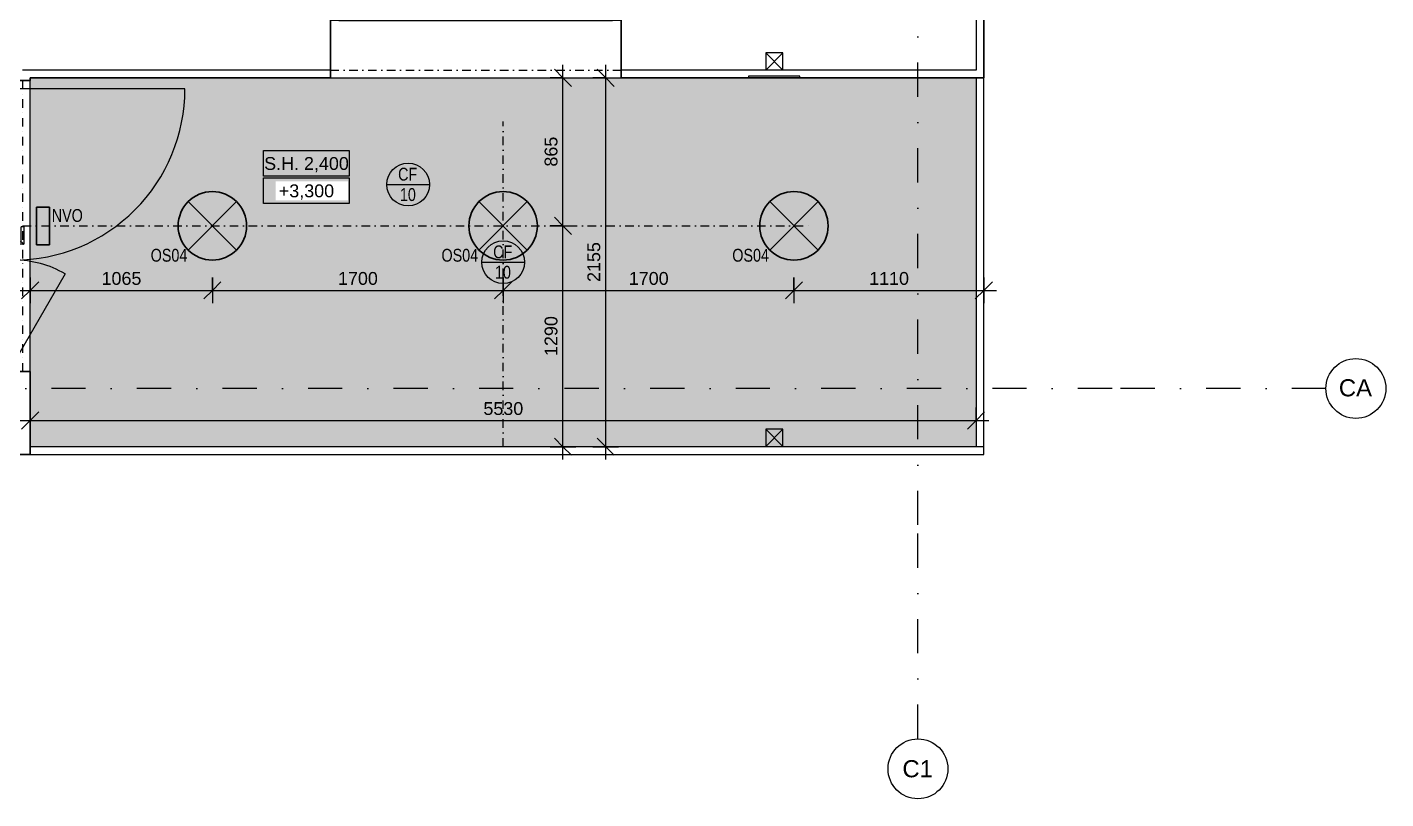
# Model space of a CAD drawing. Header units: millimetres. Extents: x -48113 to -1543, y -7799 to 11925.
# Drawn here: x -28542 to -20600, y -7799 to -3291 of the extents above; entities that cross this region are included whole.
import ezdxf

# ---------------------------------------------------------------- set-up
doc = ezdxf.new("R2010")
doc.units = ezdxf.units.MM
for name, pattern in [('ABMV_DashDot_2_2mm-S0_6mm', [110, 50, -30, 0, -30]), ('HA_DashDot_10mm-S3mm', [500, 200, -150, 0, -150]), ('HA_DashDot_2_2mm-S0_6mm', [110, 50, -30, 0, -30])]:
    doc.linetypes.add(name, pattern=pattern)
for name, color, linetype, lineweight in [('-UNDERLAY_A-GENM-____-OTLN', 9, 'Continuous', 9), ('A-____-____-DIMS', 9, 'Continuous', 5), ('A-____-____-DIMS-50', 9, 'Continuous', 5), ('A-CLNG-____-IDEN', 9, 'Continuous', 9), ('A-CLNG-____-OTLN', 9, 'Continuous', 9), ('A-CLNG-____-PATT', 9, 'Continuous', 9), ('A-DETL-____-OTLN', 9, 'Continuous', 25), ('A-DOOR-____-MCUT', 9, 'HA_DashDot_2_2mm-S0_6mm', 9), ('A-DOOR-____-OTLN', 9, 'Continuous', 9), ('A-DOOR-FRAM-MCUT', 9, 'Continuous', 9), ('A-DOOR-FRAM-OTLN', 9, 'Continuous', 9), ('A-WALL-____-MCUT', 9, 'Continuous', 25), ('A-WALL-____-OTLN', 9, 'Continuous', 9), ('E-LITE-EQPM-IDEN', 9, 'Continuous', 9), ('E-LITE-EQPM-OTLN', 9, 'Continuous', 9), ('G-____-____-DIMS', 9, 'Continuous', 5), ('M-HVAC-DUCT-OTLN', 9, 'Continuous', 9), ('S-GRID-____-IDEN', 9, 'Continuous', 9), ('S-GRID-____-OTLN', 9, 'Continuous', 5)]:
    doc.layers.add(name, color=color, linetype=linetype, lineweight=lineweight)
doc.styles.add('Arial', font='arial.ttf', dxfattribs={"height": 100})
doc.styles.add('Arial_1', font='arial.ttf', dxfattribs={"height": 75})
doc.styles.add('Arial_2', font='arial.ttf', dxfattribs={"width": 0.8, "height": 75})
doc.dimstyles.new('Inner_Dimensions', dxfattribs={"dimscale": 304.8, "dimtxt": 76.519455, "dimasz": 0.328084, "dimexe": 0.246063, "dimexo": 0.0625, "dimgap": 0.032808, "dimtad": 1, "dimdec": 0, "dimzin": 0, "dimdsep": 46, "dimtxsty": 'Arial_1', "dimblk1": 'OBLIQUE', "dimblk2": 'OBLIQUE', "dimsah": 1, "dimcen": 0.09, "dimdle": 0.246063, "dimazin": 0, "dimtfac": 1, "dimtdec": 4, "dimtix": 1, "dimtmove": 0, "dimatfit": 3, "dimfxl": 0.246063, "dimfxlon": 1, "dimtvp": 1, "dimtolj": 1, "dimtzin": 0, "dimlwd": 9, "dimlwe": 9, "dimarcsym": 2})

# ---------------------------------------------------------------- blocks, each defined once
blk = doc.blocks.new('TB_revizni dvirka 300x300 - TB_revizni dvirka 300x300-1843562-DPS_1NP-C')
at = {"layer": '-UNDERLAY_A-GENM-____-OTLN'}
for p, q in [((150, 10), (-150, 10)), ((-150, 10), (-150, 0)), ((-150, 0), (150, 0)), ((150, 0), (150, 10))]:
    blk.add_line(p, q, dxfattribs=at)
blk = doc.blocks.new('HA_DR_Double_Swing_Solid_FrameButt - In_FAS_1600x2350_1000-1958729-DPS_1NP-C')
at = {"layer": 'A-DOOR-____-MCUT'}
for p, q in [((850, 220), (-850, 220)), ((-800, -70), (800, -70)), ((850, -220), (-850, -220)), ((-800, -170), (800, -170))]:
    blk.add_line(p, q, dxfattribs=at)
at = {"layer": 'A-DOOR-____-MCUT', "linetype": 'Continuous'}
for p, q in [((-800, -130), (-800, -170)), ((-200, -130), (-800, -130)), ((-200, -170), (-200, -130)), ((-200, -170), (-200, -130)), ((-200, -130), (800, -130)), ((800, -130), (800, -170)), ((-800, -170), (-200, -170)), ((-130, -170), (-200, -170)), ((800, -170), (-70, -170))]:
    blk.add_line(p, q, dxfattribs=at)
at = {"layer": 'A-DOOR-____-OTLN', "lineweight": 5}
for p, q in [((-280.4, -470), (-800, -170)), ((800, -1170), (800, -170))]:
    blk.add_line(p, q, dxfattribs=at)
at = {"layer": 'A-DOOR-____-OTLN'}
for p, q in [((-70, -170), (-130, -170)), ((-130, -178), (-130, -170)), ((-130, -178), (-70, -178)), ((-107.5, -227.5), (-107.5, -178)), ((-5, -227.5), (-107.5, -227.5)), ((-92.5, -178), (-92.5, -212.5)), ((-92.5, -212.5), (-5, -212.5)), ((-70, -178), (-70, -170)), ((-5, -227.5), (-5, -212.5))]:
    blk.add_line(p, q, dxfattribs=at)
at = {"layer": 'A-DOOR-____-OTLN', "lineweight": 5}
for centre, radius, start, end in [((-800, -170), 600, 330, 360), ((800, -170), 1000, 180, 270)]:
    blk.add_arc(centre, radius, start, end, dxfattribs=at)
at = {"layer": 'A-DOOR-____-OTLN'}
blk.add_open_spline([(-92.5, -212.5), (-92.5, -212.5), (-92.6, -212.6), (-93.1, -213.1), (-93.5, -213.5), (-93.9, -213.9), (-94.4, -214.4), (-94.8, -214.8), (-95.4, -215.4), (-96.1, -216.1), (-96.7, -216.7), (-97.1, -217.1), (-97.6, -217.6), (-98.1, -218.1), (-98.5, -218.5), (-99, -219), (-99.5, -219.5), (-100, -220), (-100.5, -220.5), (-101, -221), (-101.5, -221.5), (-101.9, -221.9), (-102.4, -222.4), (-102.9, -222.9), (-103.3, -223.3), (-103.8, -223.8), (-104.2, -224.2), (-104.7, -224.7), (-105.2, -225.2), (-105.6, -225.6), (-106.1, -226.1), (-106.5, -226.5), (-106.9, -226.9), (-107.4, -227.4), (-107.5, -227.5), (-107.5, -227.5)], degree=3, knots=[0, 0, 0, 0, 0.083333, 0.125, 0.166667, 0.208333, 0.229167, 0.25, 0.291667, 0.333333, 0.354167, 0.375, 0.395833, 0.416667, 0.4375, 0.458333, 0.479167, 0.5, 0.520833, 0.541667, 0.5625, 0.583333, 0.604167, 0.625, 0.645833, 0.666667, 0.6875, 0.708333, 0.75, 0.770833, 0.791667, 0.833333, 0.875, 0.916667, 1, 1, 1, 1], dxfattribs=at)
at = {"layer": 'A-DOOR-FRAM-MCUT'}
for p, q in [((-850, -70), (-800, -70)), ((-800, -70), (-800, -170)), ((800, -170), (800, -70)), ((800, -70), (850, -70)), ((-800, -170), (-850, -170)), ((850, -170), (800, -170))]:
    blk.add_line(p, q, dxfattribs=at)
at = {"layer": 'A-DOOR-FRAM-OTLN'}
blk.add_line((800, -70), (-800, -70), dxfattribs=at)
blk = doc.blocks.new('HA_LF_GenericSymbol - OS04_venkovni-1935413-DPS_1NP-C')
at = {"layer": 'E-LITE-EQPM-OTLN', "color": 11, "lineweight": 25}
for p, q in [((141.4, 141.4), (-141.4, -141.4)), ((-141.4, 141.4), (141.4, -141.4))]:
    blk.add_line(p, q, dxfattribs=at)
blk.add_circle((0, 0), 200, dxfattribs=at)
blk = doc.blocks.new('HA_LF_NVO - svitidlo 220x80-1854688-DPS_1NP-C')
at = {"layer": 'E-LITE-EQPM-OTLN', "color": 11, "lineweight": 25}
for p, q in [((38.5, 110), (-38.5, 110)), ((-38.5, 110), (-38.5, -110)), ((38.5, 110), (38.5, -110)), ((38.5, -110), (-38.5, -110))]:
    blk.add_line(p, q, dxfattribs=at)
blk = doc.blocks.new('Grid - Radius 3_5mm-353793-DPS_1NP-C')
at = {"layer": 'S-GRID-____-IDEN'}
blk.add_circle((0, 0), 3.5, dxfattribs=at)
blk = doc.blocks.new('HA_Tag_Ceiling - Group _ Type Mark-1700485-DPS_1NP-C')
at = {"layer": 'A-CLNG-____-IDEN'}
blk.add_line((-2.5, 0), (2.5, 0), dxfattribs=at)
blk.add_circle((0, 0), 2.5, dxfattribs=at)
blk = doc.blocks.new('DIMBLOCK97-DPS_1NP-C')
at = {"layer": 'A-____-____-DIMS-50', "lineweight": 9, "transparency": 16777216}
for p, q in [((-25410.1, -4451.8), (-25460.1, -4401.8)), ((-25485.1, -4451.8), (-25335.1, -4451.8)), ((-25410.1, -4451.8), (-25485.1, -4451.8)), ((-25410.1, -5816.8), (-25410.1, -4451.8)), ((-25410.1, -4451.8), (-25360.1, -4501.8)), ((-25410.1, -5741.8), (-25460.1, -5691.8)), ((-25485.1, -5741.8), (-25335.1, -5741.8)), ((-25410.1, -5741.8), (-25485.1, -5741.8)), ((-25410.1, -5741.8), (-25360.1, -5791.8))]:
    blk.add_line(p, q, dxfattribs=at)
at = {"layer": 'A-____-____-DIMS-50', "color": 0, "lineweight": 9, "transparency": 16777216, "insert": (-25517.5, -5212.2), "char_height": 75, "width": 276.883, "attachment_point": 1, "rotation": 90, "line_spacing_factor": 0.941778, "style": 'Arial_1'}
blk.add_mtext('1290', dxfattribs=at)
blk = doc.blocks.new('_Oblique')
at = {"color": 0, "linetype": 'ByBlock', "lineweight": -2}
blk.add_line((-0.5, -0.5), (0.5, 0.5), dxfattribs=at)
blk = doc.blocks.new('DIMBLOCK98-DPS_1NP-C')
at = {"layer": 'A-____-____-DIMS-50', "lineweight": 9, "transparency": 16777216}
for p, q in [((-25410.1, -3586.8), (-25460.1, -3536.8)), ((-25410.1, -4451.8), (-25410.1, -3511.8)), ((-25485.1, -3586.8), (-25335.1, -3586.8)), ((-25410.1, -3586.8), (-25485.1, -3586.8)), ((-25410.1, -3586.8), (-25360.1, -3636.8)), ((-25410.1, -4451.8), (-25460.1, -4401.8)), ((-25485.1, -4451.8), (-25335.1, -4451.8)), ((-25410.1, -4451.8), (-25485.1, -4451.8)), ((-25410.1, -4451.8), (-25360.1, -4501.8))]:
    blk.add_line(p, q, dxfattribs=at)
at = {"layer": 'A-____-____-DIMS-50', "color": 0, "lineweight": 9, "transparency": 16777216, "insert": (-25517.5, -4105.8), "char_height": 75, "width": 207.662, "attachment_point": 1, "rotation": 90, "line_spacing_factor": 0.941778, "style": 'Arial_1'}
blk.add_mtext('865', dxfattribs=at)
blk = doc.blocks.new('DIMBLOCK99-DPS_1NP-C')
at = {"layer": 'A-____-____-DIMS-50', "lineweight": 9, "transparency": 16777216}
for p, q in [((-28524.9, -4753.8), (-28524.9, -4903.8)), ((-28524.9, -4828.8), (-28524.9, -4753.8)), ((-27459.9, -4753.8), (-27459.9, -4903.8)), ((-27459.9, -4828.8), (-27459.9, -4753.8)), ((-28599.9, -4828.8), (-27459.9, -4828.8)), ((-28524.9, -4828.8), (-28574.9, -4878.8)), ((-28524.9, -4828.8), (-28474.9, -4778.8)), ((-27459.9, -4828.8), (-27509.9, -4878.8)), ((-27459.9, -4828.8), (-27409.9, -4778.8))]:
    blk.add_line(p, q, dxfattribs=at)
at = {"layer": 'A-____-____-DIMS-50', "color": 0, "lineweight": 9, "transparency": 16777216, "insert": (-28107.8, -4721.4), "char_height": 75, "width": 276.883, "attachment_point": 1, "line_spacing_factor": 0.941778, "style": 'Arial_1'}
blk.add_mtext('1065', dxfattribs=at)
blk = doc.blocks.new('DIMBLOCK100-DPS_1NP-C')
at = {"layer": 'A-____-____-DIMS-50', "lineweight": 9, "transparency": 16777216}
for p, q in [((-27459.9, -4753.8), (-27459.9, -4903.8)), ((-27459.9, -4828.8), (-27459.9, -4753.8)), ((-25759.9, -4753.8), (-25759.9, -4903.8)), ((-25759.9, -4828.8), (-25759.9, -4753.8)), ((-27459.9, -4828.8), (-27509.9, -4878.8)), ((-27459.9, -4828.8), (-27409.9, -4778.8)), ((-27459.9, -4828.8), (-25759.9, -4828.8)), ((-25759.9, -4828.8), (-25809.9, -4878.8)), ((-25759.9, -4828.8), (-25709.9, -4778.8))]:
    blk.add_line(p, q, dxfattribs=at)
at = {"layer": 'A-____-____-DIMS-50', "color": 0, "lineweight": 9, "transparency": 16777216, "insert": (-26725.3, -4721.4), "char_height": 75, "width": 276.883, "attachment_point": 1, "line_spacing_factor": 0.941778, "style": 'Arial_1'}
blk.add_mtext('1700', dxfattribs=at)
blk = doc.blocks.new('DIMBLOCK101-DPS_1NP-C')
at = {"layer": 'A-____-____-DIMS-50', "lineweight": 9, "transparency": 16777216}
for p, q in [((-25759.9, -4753.8), (-25759.9, -4903.8)), ((-25759.9, -4828.8), (-25759.9, -4753.8)), ((-24059.9, -4753.8), (-24059.9, -4903.8)), ((-24059.9, -4828.8), (-24059.9, -4753.8)), ((-25759.9, -4828.8), (-25809.9, -4878.8)), ((-25759.9, -4828.8), (-25709.9, -4778.8)), ((-25759.9, -4828.8), (-24059.9, -4828.8)), ((-24059.9, -4828.8), (-24109.9, -4878.8)), ((-24059.9, -4828.8), (-24009.9, -4778.8))]:
    blk.add_line(p, q, dxfattribs=at)
at = {"layer": 'A-____-____-DIMS-50', "color": 0, "lineweight": 9, "transparency": 16777216, "insert": (-25025.3, -4721.4), "char_height": 75, "width": 276.883, "attachment_point": 1, "line_spacing_factor": 0.941778, "style": 'Arial_1'}
blk.add_mtext('1700', dxfattribs=at)
blk = doc.blocks.new('DIMBLOCK102-DPS_1NP-C')
at = {"layer": 'A-____-____-DIMS-50', "lineweight": 9, "transparency": 16777216}
for p, q in [((-24059.9, -4753.8), (-24059.9, -4903.8)), ((-24059.9, -4828.8), (-24059.9, -4753.8)), ((-22949.9, -4753.8), (-22949.9, -4903.8)), ((-22949.9, -4828.8), (-22949.9, -4753.8)), ((-24059.9, -4828.8), (-24109.9, -4878.8)), ((-24059.9, -4828.8), (-24009.9, -4778.8)), ((-24059.9, -4828.8), (-22874.9, -4828.8)), ((-22949.9, -4828.8), (-22999.9, -4878.8)), ((-22949.9, -4828.8), (-22899.9, -4778.8))]:
    blk.add_line(p, q, dxfattribs=at)
at = {"layer": 'A-____-____-DIMS-50', "color": 0, "lineweight": 9, "transparency": 16777216, "insert": (-23620.3, -4721.4), "char_height": 75, "width": 276.883, "attachment_point": 1, "line_spacing_factor": 0.941778, "style": 'Arial_1'}
blk.add_mtext('1110', dxfattribs=at)
blk = doc.blocks.new('Spot Elevations - Generic-448778-DPS_1NP-C')
at = {"layer": 'G-____-____-DIMS', "lineweight": 9}
for p, q in [((-5, 0), (-5, 3)), ((-5, 3), (5, 3)), ((5, 3), (5, 0)), ((5, 0), (-5, 0))]:
    blk.add_line(p, q, dxfattribs=at)
blk = doc.blocks.new('DIMBLOCK162-DPS_1NP-C')
at = {"layer": 'A-____-____-DIMS-50', "lineweight": 9, "transparency": 16777216}
for p, q in [((-25160.1, -3586.8), (-25210.1, -3536.8)), ((-25160.1, -5816.8), (-25160.1, -3511.8)), ((-25235.1, -3586.8), (-25085.1, -3586.8)), ((-25160.1, -3586.8), (-25235.1, -3586.8)), ((-25160.1, -3586.8), (-25110.1, -3636.8)), ((-25160.1, -5741.8), (-25210.1, -5691.8)), ((-25235.1, -5741.8), (-25085.1, -5741.8)), ((-25160.1, -5741.8), (-25235.1, -5741.8)), ((-25160.1, -5741.8), (-25110.1, -5791.8))]:
    blk.add_line(p, q, dxfattribs=at)
at = {"layer": 'A-____-____-DIMS-50', "color": 0, "lineweight": 9, "transparency": 16777216, "insert": (-25267.5, -4779.7), "char_height": 75, "width": 276.883, "attachment_point": 1, "rotation": 90, "line_spacing_factor": 0.941778, "style": 'Arial_1'}
blk.add_mtext('2155', dxfattribs=at)
blk = doc.blocks.new('DIMBLOCK163-DPS_1NP-C')
at = {"layer": 'A-____-____-DIMS-50', "lineweight": 9, "transparency": 16777216}
for p, q in [((-28524.9, -5513.9), (-28524.9, -5663.9)), ((-28524.9, -5588.9), (-28524.9, -5513.9)), ((-28524.9, -5588.9), (-28474.9, -5538.9)), ((-22994.9, -5513.9), (-22994.9, -5663.9)), ((-22994.9, -5588.9), (-22994.9, -5513.9)), ((-22994.9, -5588.9), (-22944.9, -5538.9)), ((-28599.9, -5588.9), (-22919.9, -5588.9)), ((-28524.9, -5588.9), (-28574.9, -5638.9)), ((-22994.9, -5588.9), (-23044.9, -5638.9))]:
    blk.add_line(p, q, dxfattribs=at)
at = {"layer": 'A-____-____-DIMS-50', "color": 0, "lineweight": 9, "transparency": 16777216, "insert": (-25875.3, -5481.5), "char_height": 75, "width": 276.883, "attachment_point": 1, "line_spacing_factor": 0.941778, "style": 'Arial_1'}
blk.add_mtext('5530', dxfattribs=at)

msp = doc.modelspace()

# ---------------------------------------------------------------- hatches: boundary and pattern name
at = {"layer": 'A-CLNG-____-PATT', "lineweight": 5}
h = msp.add_hatch(dxfattribs=at)
h.set_pattern_fill('FP_1', color=256, style=0, pattern_type=2)
h.set_pattern_definition([(50, (0, 0), (268.9728, -23.5317), [28.125, -309.375]), (355, (0, 0), (-52.0318, 282.0722), [22.5, -247.5]), (100.451, (22.41, -1.96), (216.9426, 258.5382), [23.903, -262.928]), (46.184, (0, 75), (400.215, -62.0716), [42.187, -464.062]), (96.636, (33.35, 69.83), (350.496, 365.297), [35.854, -394.392]), (351.184, (0, 75), (350.4995, 365.2935), [33.75, -371.25]), (21, (37.5, 56.25), (223.8405, -150.9819), [28.125, -309.375]), (326, (37.5, 56.25), (91.2433, 271.9314), [22.5, -247.5]), (71.451, (56.15, 43.67), (315.084, 120.9468), [23.903, -262.928]), (37.5, (0, 0), (4.56065, 124.8351), [1.676, -242.824, 1.676, -249.574, -248.437]), (37.5, (0, 0), (4.56065, 124.8351), [-495.75, 1.676, -246.761]), (7.5, (0, 0), (98.6515, 147.90495), [1.676, -141.574, 1.676, -237.199, -94.687]), (7.5, (0, 0), (98.6515, 147.90495), [-382.125, 1.676, -93.011]), (327.5, (-83.62, 0), (200.183, -8.4578), [1.676, -92.074, 1.676, -290.824, -388.125]), (327.5, (-83.62, 0), (200.183, -8.4578), [-386.25, 1.676, -386.449]), (317.5, (-121.12, 0), (218.6952, 37.539), [1.676, -120.199, 1.676, -192.574, -275.625]), (317.5, (-121.12, 0), (218.6952, 37.539), [-316.125, 1.676, -273.949])])
h.paths.add_polyline_path([(-28524.9, -5741.8), (-22994.9, -5741.8), (-22994.9, -3586.8), (-28524.9, -3586.8), (-28524.9, -5301.8)])

# ---------------------------------------------------------------- linework, layer by layer
at = {"layer": 'A-CLNG-____-OTLN'}
for p, q in [((-22994.9, -3586.8), (-22994.9, -5741.8)), ((-22994.9, -5741.8), (-28524.9, -5741.8))]:
    msp.add_line(p, q, dxfattribs=at)
at = {"layer": 'A-DETL-____-OTLN', "linetype": 'ABMV_DashDot_2_2mm-S0_6mm', "lineweight": 5}
for p, q in [((-25759.9, -5741.8), (-25759.9, -3841.8)), ((-28789.9, -4451.8), (-23949.9, -4451.8))]:
    msp.add_line(p, q, dxfattribs=at)
at = {"layer": 'A-WALL-____-MCUT'}
for p, q in [((-22949.9, -2051.8), (-22949.9, -3586.8)), ((-26769.9, -3101.8), (-26769.9, -3586.8)), ((-25069.9, -3586.8), (-25069.9, -3101.8)), ((-28524.9, -3601.8), (-29009.9, -3601.8)), ((-26769.9, -3586.8), (-28524.9, -3586.8)), ((-28524.9, -3586.8), (-28524.9, -3601.8)), ((-22949.9, -3586.8), (-25069.9, -3586.8)), ((-30634.9, -5301.8), (-28524.9, -5301.8)), ((-28524.9, -5301.8), (-28524.9, -5786.8)), ((-28524.9, -5786.8), (-30634.9, -5786.8))]:
    msp.add_line(p, q, dxfattribs=at)
at = {"layer": 'A-WALL-____-OTLN'}
for p, q in [((-22994.9, -2051.8), (-22994.9, -3541.8)), ((-26769.9, -3541.8), (-28569.9, -3541.8)), ((-22994.9, -3541.8), (-25069.9, -3541.8)), ((-28524.9, -5301.8), (-28524.9, -3601.8)), ((-26769.9, -3586.8), (-25069.9, -3586.8)), ((-22949.9, -5786.8), (-22949.9, -3586.8)), ((-28524.9, -5786.8), (-22949.9, -5786.8)), ((-22949.9, -5741.8), (-22994.9, -5741.8))]:
    msp.add_line(p, q, dxfattribs=at)
at = {"layer": 'M-HVAC-DUCT-OTLN', "lineweight": 5}
for p, q in [((-24124.9, -3541.8), (-24224.9, -3441.8)), ((-24124.9, -3441.8), (-24224.9, -3541.8)), ((-24124.9, -3441.8), (-24224.9, -3441.8)), ((-24224.9, -3441.8), (-24224.9, -3541.8)), ((-24124.9, -3541.8), (-24124.9, -3441.8)), ((-24124.9, -5740.1), (-24224.9, -5640.1)), ((-24124.9, -5640.1), (-24224.9, -5740.1)), ((-24124.9, -5640.1), (-24224.9, -5640.1)), ((-24224.9, -5640.1), (-24224.9, -5740.1)), ((-24124.9, -5740.1), (-24124.9, -5640.1)), ((-24224.9, -5740.1), (-24124.9, -5740.1))]:
    msp.add_line(p, q, dxfattribs=at)
at = {"layer": 'S-GRID-____-OTLN', "linetype": 'HA_DashDot_10mm-S3mm', "lineweight": 9}
for p, q in [((-23334.9, -6198.9), (-23334.9, 10325.3)), ((-22199.7, -5401.8), (-46512.7, -5401.8)), ((-20949.7, -5401.8), (-22199.7, -5401.8)), ((-23334.9, -7448.9), (-23334.9, -6198.9))]:
    msp.add_line(p, q, dxfattribs=at)

# ---------------------------------------------------------------- block references
at = {"layer": '-UNDERLAY_A-GENM-____-OTLN'}
msp.add_blockref('TB_revizni dvirka 300x300 - TB_revizni dvirka 300x300-1843562-DPS_1NP-C', (-24174.9, -3586.8), dxfattribs=at)
at = {"layer": 'A-CLNG-____-IDEN', "xscale": 49.99999999999998, "yscale": 49.99999999999998, "zscale": 49.99999999999998}
for p in [(-26315.6, -4210.6), (-25759.9, -4664.3)]:
    msp.add_blockref('HA_Tag_Ceiling - Group _ Type Mark-1700485-DPS_1NP-C', p, dxfattribs=at)
at = {"layer": 'A-DOOR-____-OTLN'}
for p, rotation in [((-25919.9, -3321.8), 180), ((-28789.9, -4451.8), 89.99999999999984)]:
    msp.add_blockref('HA_DR_Double_Swing_Solid_FrameButt - In_FAS_1600x2350_1000-1958729-DPS_1NP-C', p, dxfattribs=dict(at, rotation=rotation))
at = {"layer": 'E-LITE-EQPM-OTLN', "color": 11, "lineweight": 25}
for name, p in [('HA_LF_GenericSymbol - OS04_venkovni-1935413-DPS_1NP-C', (-27459.9, -4451.8)), ('HA_LF_GenericSymbol - OS04_venkovni-1935413-DPS_1NP-C', (-25759.9, -4451.8)), ('HA_LF_GenericSymbol - OS04_venkovni-1935413-DPS_1NP-C', (-24059.9, -4451.8)), ('HA_LF_NVO - svitidlo 220x80-1854688-DPS_1NP-C', (-28449.9, -4451.8))]:
    msp.add_blockref(name, p, dxfattribs=at)
at = {"layer": 'G-____-____-DIMS', "lineweight": 9, "xscale": 49.99999999999998, "yscale": 49.99999999999998, "zscale": 49.99999999999998}
for p in [(-26910.2, -4160.8), (-26910.2, -4320.8)]:
    msp.add_blockref('Spot Elevations - Generic-448778-DPS_1NP-C', p, dxfattribs=at)
at = {"layer": 'S-GRID-____-IDEN', "xscale": 49.99999999999998, "yscale": 49.99999999999998, "zscale": 49.99999999999998, "rotation": 90}
msp.add_blockref('Grid - Radius 3_5mm-353793-DPS_1NP-C', (-20774.7, -5401.8), dxfattribs=at)
at = {"layer": 'S-GRID-____-IDEN', "xscale": 49.99999999999998, "yscale": 49.99999999999998, "zscale": 49.99999999999998}
msp.add_blockref('Grid - Radius 3_5mm-353793-DPS_1NP-C', (-23334.9, -7623.9), dxfattribs=at)

# ---------------------------------------------------------------- texts
at = {"layer": 'A-CLNG-____-IDEN', "lineweight": 5, "char_height": 75, "attachment_point": 1, "style": 'Arial_2'}
for s, insert, width in [('CF', (-26374, -4112.5), 137.89), ('10', (-26363.4, -4231.6), 115.443), ('CF', (-25818.3, -4566.2), 137.89), ('10', (-25807.7, -4685.2), 115.443)]:
    msp.add_mtext(s, dxfattribs=dict(at, insert=insert, width=width))
at = {"layer": 'E-LITE-EQPM-IDEN', "lineweight": 5, "char_height": 75, "attachment_point": 1, "style": 'Arial_2'}
for s, insert, width in [('NVO', (-28398.6, -4353.7), 221.266), ('OS04', (-27820.3, -4586.1), 262.953), ('OS04', (-26120.3, -4586.1), 262.953), ('OS04', (-24420.3, -4586.1), 262.953)]:
    msp.add_mtext(s, dxfattribs=dict(at, insert=insert, width=width))
at = {"layer": 'G-____-____-DIMS', "lineweight": 9, "insert": (-27157, -4049.9), "char_height": 75, "width": 592.246, "attachment_point": 1, "line_spacing_factor": 0.941778, "style": 'Arial_1'}
msp.add_mtext('S.H. 2,400', dxfattribs=at)
at = {"layer": 'S-GRID-____-IDEN', "lineweight": 5, "char_height": 100, "attachment_point": 1, "style": 'Arial'}
for s, insert, width in [('CA', (-20874.4, -5347.9), 240.506), ('C1', (-23425.8, -7573.2), 220.464)]:
    msp.add_mtext(s, dxfattribs=dict(at, insert=insert, width=width))

# ---------------------------------------------------------------- dimensions: what is measured, and where the dimension line sits
at = {"layer": 'A-____-____-DIMS', "lineweight": 9}
for base, p1, p2, override, picture, middle in [((-25410.1, -3586.8), (-25485.1, -4451.8), (-25485.1, -3586.8), {"dimpost": '<>', "dimfxl": 865}, 'DIMBLOCK98-DPS_1NP-C', (-25458.4, -4019.3)), ((-25160.1, -3586.8), (-25235.1, -5741.8), (-25235.1, -3586.8), {"dimpost": '<>', "dimfxl": 2155}, 'DIMBLOCK162-DPS_1NP-C', (-25208.4, -4664.3)), ((-25410.1, -4451.8), (-25485.1, -5741.8), (-25485.1, -4451.8), {"dimpost": '<>', "dimfxl": 1290}, 'DIMBLOCK97-DPS_1NP-C', (-25458.4, -5096.8))]:
    dim = msp.add_linear_dim(base=base, p1=p1, p2=p2, angle=90, dimstyle='Inner_Dimensions', override=override, dxfattribs=at)
    dim.commit()
    dim.dimension.update_dxf_attribs({"geometry": picture, "text_midpoint": middle})
for base, p1, p2, override, picture, middle in [((-27459.9, -4828.8), (-28524.9, -4753.8), (-27459.9, -4753.8), {"dimpost": '<>', "dimfxl": 1065}, 'DIMBLOCK99-DPS_1NP-C', (-27992.4, -4780.5)), ((-25759.9, -4828.8), (-27459.9, -4753.8), (-25759.9, -4753.8), {"dimpost": '<>', "dimfxl": 1700}, 'DIMBLOCK100-DPS_1NP-C', (-26609.9, -4780.5)), ((-24059.9, -4828.8), (-25759.9, -4753.8), (-24059.9, -4753.8), {"dimpost": '<>', "dimfxl": 1700}, 'DIMBLOCK101-DPS_1NP-C', (-24909.9, -4780.5)), ((-22949.9, -4828.8), (-24059.9, -4753.8), (-22949.9, -4753.8), {"dimpost": '<>', "dimfxl": 1110}, 'DIMBLOCK102-DPS_1NP-C', (-23504.9, -4780.5)), ((-22994.9, -5588.9), (-28524.9, -5513.9), (-22994.9, -5513.9), {"dimpost": '<>', "dimfxl": 5530}, 'DIMBLOCK163-DPS_1NP-C', (-25759.9, -5540.5))]:
    dim = msp.add_linear_dim(base=base, p1=p1, p2=p2, dimstyle='Inner_Dimensions', override=override, dxfattribs=at)
    dim.commit()
    dim.dimension.update_dxf_attribs({"geometry": picture, "text_midpoint": middle})

# ---------------------------------------------------------------- next in the draw order: texts
at = {"layer": 'G-____-____-DIMS', "lineweight": 9, "insert": (-27071.3, -4209.9), "char_height": 75, "width": 386.567, "attachment_point": 1, "line_spacing_factor": 0.941778, "style": 'Arial_1', "bg_fill": 3, "box_fill_scale": 1.25, "bg_fill_color": 256, "bg_fill_true_color": 13158600, "bg_fill_transparency": 0}
msp.add_mtext('+3,300', dxfattribs=at)

doc.saveas('drawing.dxf')
